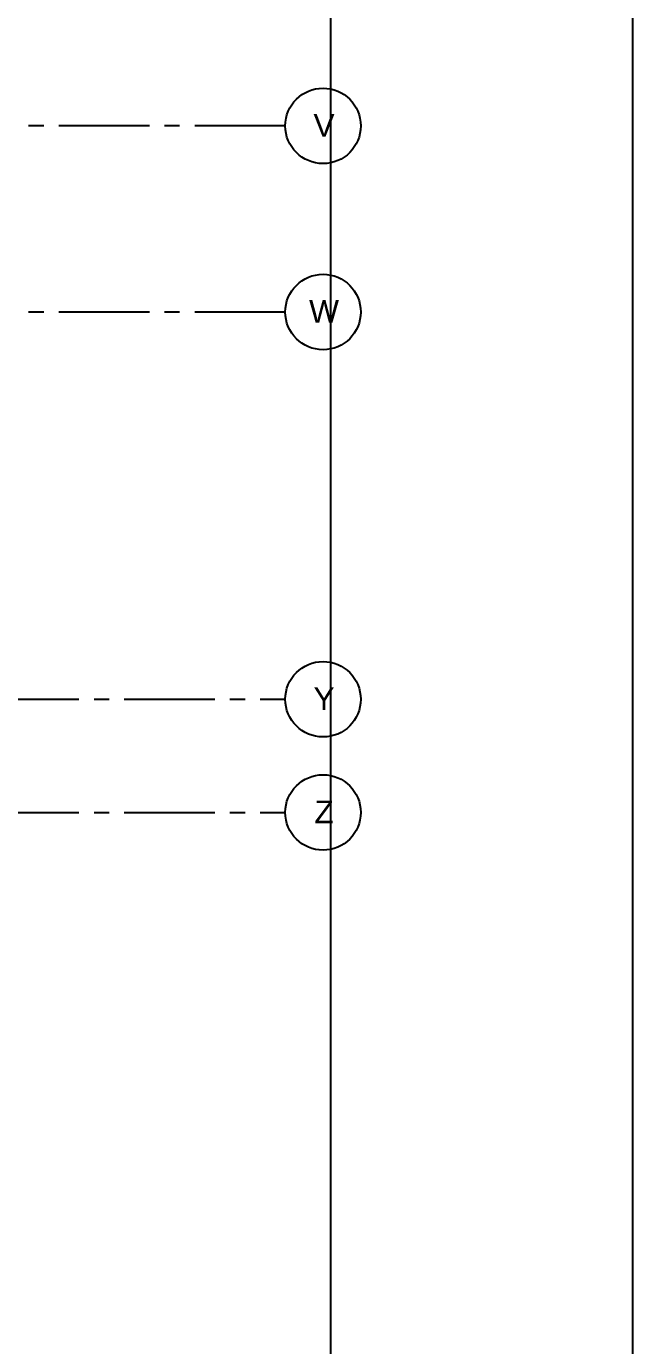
# Model space of a CAD drawing. Header units: inches. Extents: x 30000 to 34048, y 0 to 3165.
# Drawn here: x 33807 to 34048, y 632 to 1157 of the extents above; entities that cross this region are included whole.
import ezdxf
from ezdxf.enums import TextEntityAlignment as Align

# ---------------------------------------------------------------- set-up
doc = ezdxf.new("R2010")
doc.units = ezdxf.units.IN
doc.header["$LTSCALE"] = 48
doc.header["$MEASUREMENT"] = 0
doc.linetypes.add('CENTER2', pattern=[1.125, 0.75, -0.125, 0.125, -0.125])
doc.linetypes.add('HIDDEN', pattern=[0.375, 0.25, -0.125])
for name, color, linetype in [('_0_Objects', 8, 'Continuous'), ('A-Grid(3-32)', 8, 'CENTER2'), ('S-Grid-Iden', 8, 'Continuous')]:
    doc.layers.add(name, color=color, linetype=linetype)
doc.layers.add('A-ANNO-NPLT', color=8, linetype='Continuous', plot=False)
doc.styles.get("Standard").update_dxf_attribs({"font": 'arial.ttf'})

# ---------------------------------------------------------------- blocks, each defined once
blk = doc.blocks.new('Column Bubble')
blk.add_circle((-0.0042, -0.0024), 0.1562)
blk.add_attdef('XX', text='', height=0.0938).set_placement((0, 0), align=Align.MIDDLE_CENTER)
blk = doc.blocks.new('5TH FLOOR - STRUCTURAL GRID')
at = {"layer": 'A-Grid(3-32)'}
for p, q in [((11894.5, -14924.75), (8104.5, -14924.75)), ((11894.5, -14998.75), (8104.5, -14998.75)), ((8104.5, -15152.75), (11894.5, -15152.75)), ((8104.5, -15197.75), (11894.5, -15197.75))]:
    blk.add_line(p, q, dxfattribs=at)
at = {"layer": 'S-Grid-Iden', "xscale": 96, "yscale": 96, "zscale": 96}
for p, values in [((11909.9, -14924.52), {'XX': 'V'}), ((11909.9, -14998.52), {'XX': 'W'}), ((11909.9, -15152.52), {'XX': 'Y'}), ((11909.9, -15197.52), {'XX': 'Z'})]:
    blk.add_blockref('Column Bubble', p, dxfattribs=at).add_auto_attribs(values)

msp = doc.modelspace()

# ---------------------------------------------------------------- linework, layer by layer
at = {"layer": 'A-ANNO-NPLT'}
for points in [[(30000, 0), (30000, 2976), (34048, 2976), (34048, 0)], [(30120, 360), (30120, 2616), (33928, 2616), (33928, 360)]]:
    msp.add_lwpolyline(points, close=True, dxfattribs=at)

# ---------------------------------------------------------------- block references
at = {"layer": '_0_Objects', "linetype": 'HIDDEN'}
msp.add_blockref('5TH FLOOR - STRUCTURAL GRID', (22015.5, 16042.01), dxfattribs=at)

doc.saveas('drawing.dxf')
